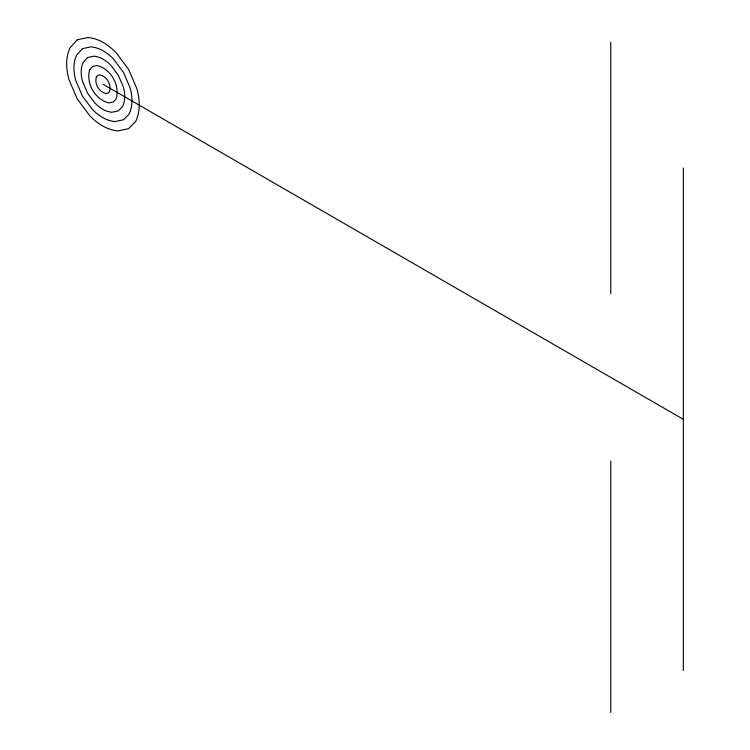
<?xml version="1.0" encoding="UTF-8"?>
<svg xmlns="http://www.w3.org/2000/svg" width="750" height="750" viewBox="0 0 750 750"><rect width="100%" height="100%" fill="white"/><g stroke="black" fill="none" stroke-linecap="round" stroke-linejoin="round"><path stroke-width="1.12" d="M102.947 84.216L683.325 419.306M683.325 167.991L683.325 670.613M610.781 42.328L610.781 293.644M610.781 461.184L610.781 712.5M89.766 69.666C85.566 83.138 95.194 99.816 108.956 102.909L113.203 101.991L116.044 99.15C120.459 85.584 110.841 68.662 96.938 65.531L92.691 66.45L89.766 69.666M96.356 76.941C94.256 83.681 99.066 92.016 105.947 93.562L108.075 93.103L109.491 91.678C111.703 84.9 106.894 76.444 99.938 74.878L97.819 75.328L96.356 76.941M77.297 39.787L70.003 47.85A37.425 37.425 0 0 0 66.675 63.272A58.622 58.622 0 0 0 69.103 79.978L77.297 99.028L89.7 115.65A58.622 58.622 0 0 0 102.947 126.103A37.425 37.425 0 0 0 117.975 130.931L128.597 128.644L135.684 121.547A39.741 39.741 0 0 0 139.219 105.159A58.622 58.622 0 0 0 136.791 88.463L128.597 69.413L116.194 52.781A58.622 58.622 0 0 0 102.947 42.328A37.425 37.425 0 0 0 87.919 37.5L77.297 39.787M82.425 48.675L76.584 55.125A29.944 29.944 0 0 0 73.931 67.462A46.894 46.894 0 0 0 75.872 80.822L82.425 96.066L92.344 109.359A46.894 46.894 0 0 0 102.947 117.722A29.944 29.944 0 0 0 114.966 121.594L123.469 119.756L129.141 114.075A31.791 31.791 0 0 0 131.962 100.969A46.894 46.894 0 0 0 130.022 87.609L123.469 72.375L113.541 59.072A46.894 46.894 0 0 0 102.947 50.709A29.944 29.944 0 0 0 90.928 46.847L82.425 48.675M87.553 57.562L83.175 62.391A22.453 22.453 0 0 0 81.178 71.653A35.175 35.175 0 0 0 82.641 81.675L87.553 93.103L94.997 103.078A35.175 35.175 0 0 0 102.947 109.35A22.453 22.453 0 0 0 111.956 112.247L118.331 110.878L122.587 106.612A23.85 23.85 0 0 0 124.706 96.787A35.175 35.175 0 0 0 123.253 86.766L118.331 75.328L110.897 65.362A35.175 35.175 0 0 0 102.947 59.091A22.453 22.453 0 0 0 93.928 56.184L87.553 57.562"/></g></svg>
